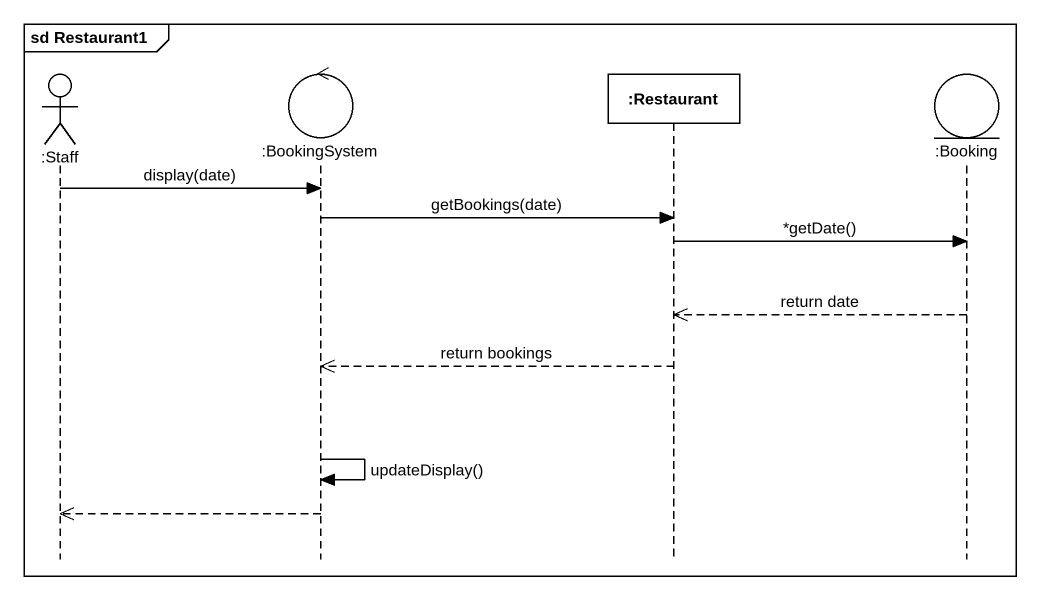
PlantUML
@startuml
mainframe sd Restaurant1
hide footbox
actor ":Staff" as Staff
control ":BookingSystem" as BookingSystem
participant ":Restaurant" as Restaurant
entity ":Booking" as Booking

Staff -> BookingSystem : display(date)
BookingSystem -> Restaurant : getBookings(date)
Restaurant -> Booking : *getDate()
Booking -->> Restaurant : return date
Restaurant -->> BookingSystem : return bookings
BookingSystem -> BookingSystem : updateDisplay()
BookingSystem -->> Staff
@enduml
